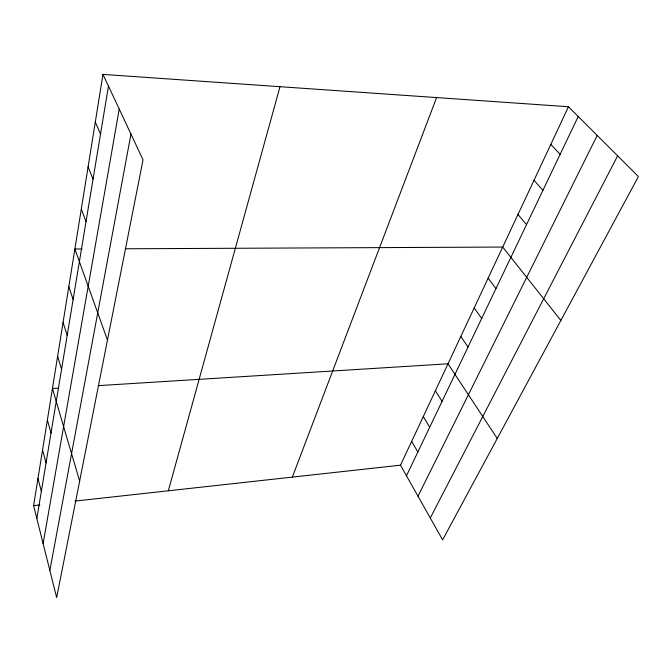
<?xml version="1.0" encoding="UTF-8"?>
<svg xmlns="http://www.w3.org/2000/svg" width="672" height="672" viewBox="0 0 672 672"><rect width="100%" height="100%" fill="white"/><g stroke="black" fill="none" stroke-linecap="round" stroke-linejoin="round"><path stroke-width="1.01" d="M102.967 74.399L143.035 159.81L56.666 597.601L33.6 505.646L102.967 74.399L568.453 106.739L638.4 176.56L442.621 539.868L400.504 465.184L568.453 106.739M36.842 518.574L108.461 86.117M43.117 543.606L119.23 109.057M49.854 570.452L130.964 134.072M168.328 490.787L280.006 86.696M292.337 477.112L436.59 97.583M406.484 475.793L578.222 116.491M418.001 496.213L597.19 135.425M430.282 517.986L617.627 155.828M33.6 505.646L39.816 504.958M75.054 501.077L400.504 465.184M58.682 388.114L52.441 388.508L79.64 481.144M98.204 385.644L448.014 363.796L497.246 438.505M82.135 248.976L74.878 249.01L107.47 340.091M125.698 248.774L502.706 247.061L560.868 320.443M550.805 144.413L560.129 154.342M534.005 180.272L542.917 190.361M517.986 214.452L526.52 224.658M488.116 278.208L495.953 288.607M474.163 307.986L481.69 318.452M460.807 336.487L468.04 347.012M435.38 390.751L442.067 401.344M423.276 416.598L429.71 427.199M411.659 441.386L417.858 451.987M95.298 122.044L100.523 134.064M88.091 166.874L93.055 179.138M81.295 209.118L86.024 221.584M68.813 286.726L73.13 299.468M63.067 322.451L67.2 335.286M57.616 356.328L61.572 369.23M47.376 420.008L51.022 432.97M42.554 449.963L46.057 462.932M37.968 478.472L41.336 491.425"/></g></svg>
